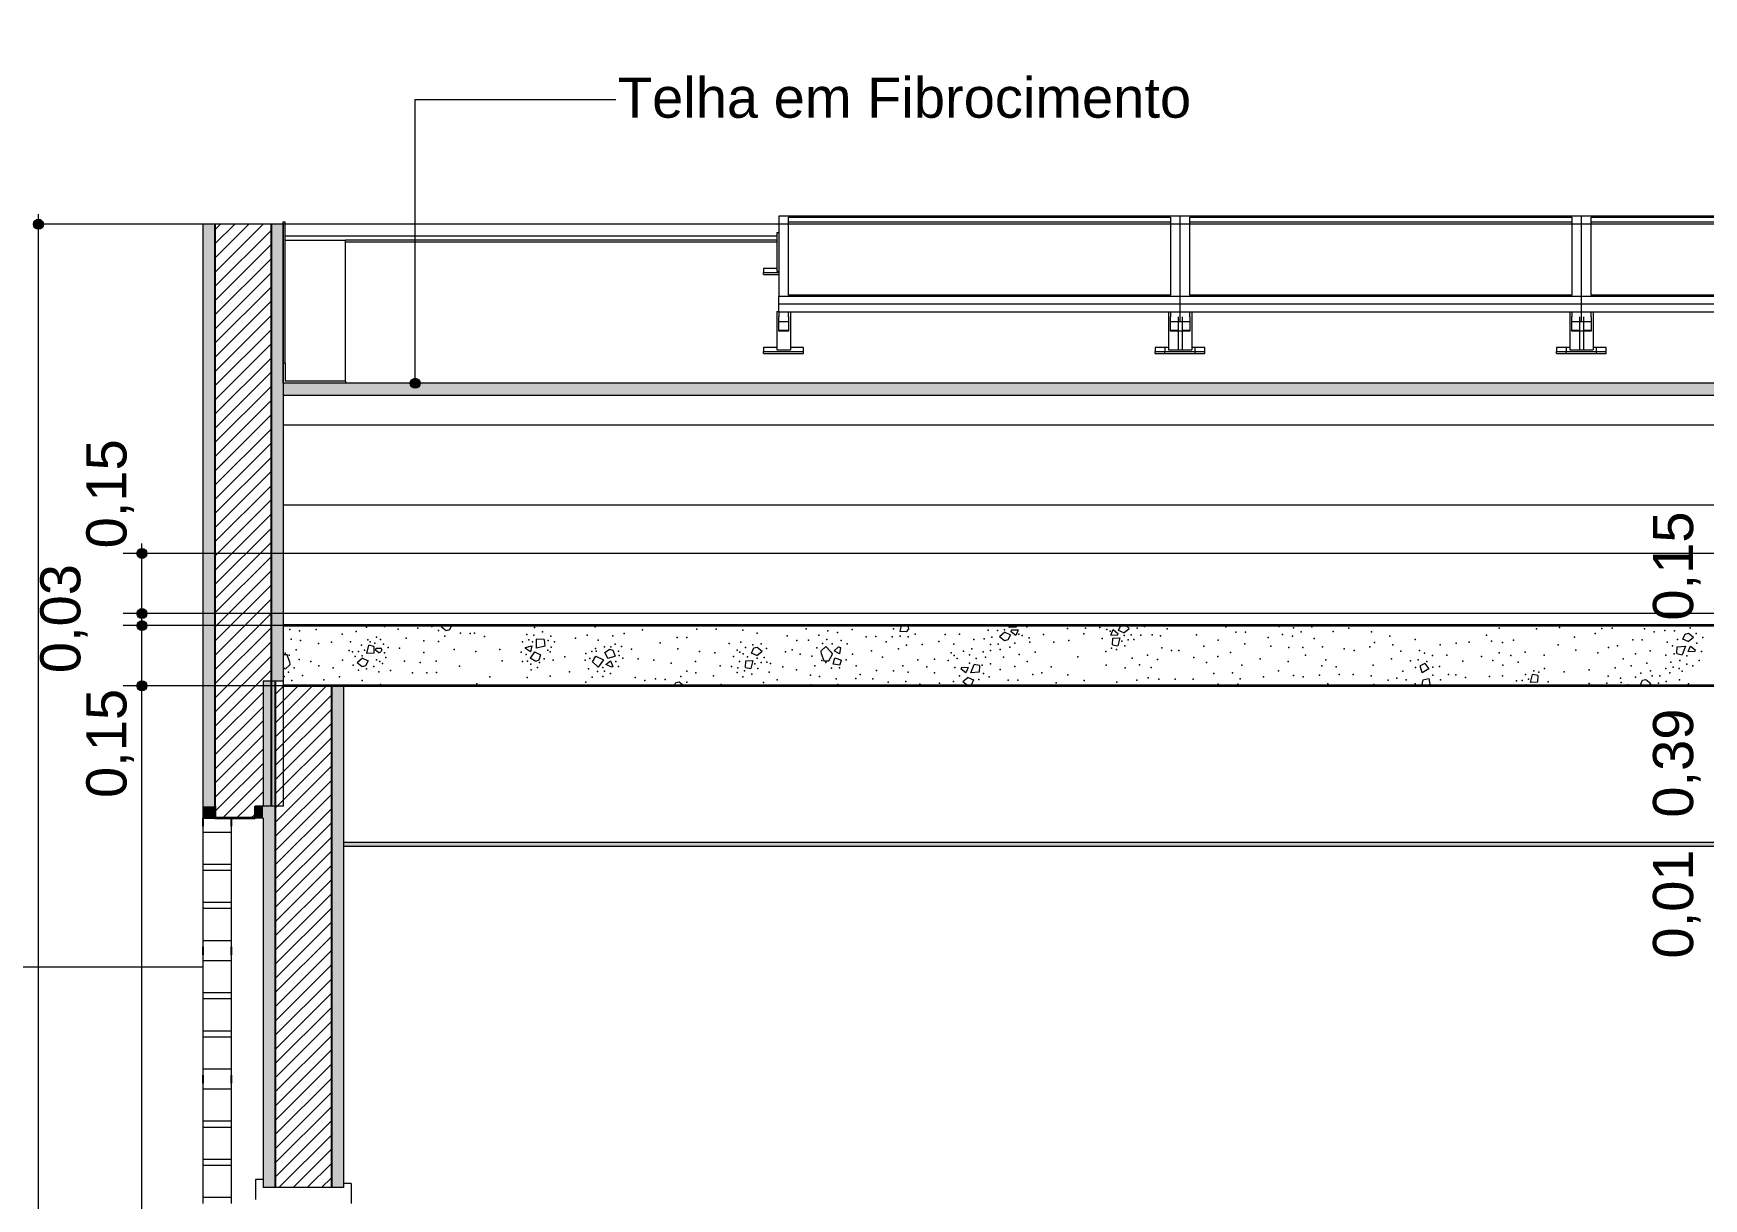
# Model space of a CAD drawing. Header units: metres. Extents: x -1783 to 21505, y -57 to 13660.
# Drawn here: x 15753.9 to 16170.1, y 7539.2 to 7829.5 of the extents above; entities that cross this region are included whole.
import ezdxf

# ---------------------------------------------------------------- set-up
doc = ezdxf.new("R2010")
doc.units = ezdxf.units.M
doc.header["$MEASUREMENT"] = 0
doc.linetypes.add('broken', pattern=[2.46944, 1.41111, -1.05833])
for name, color, linetype, lineweight, true_color in [('01_A Corte AA_1_COTAS CORTE_Caneta_No__25', 7, 'Continuous', 13, 0x982312), ('01_A Corte AA_1_ESTRUTURA-COB.EST_Caneta_No__16', 7, 'Continuous', 0, 0xc9c9c9), ('01_A Corte AA_1_ESTRUTURA-COB.EST_Caneta_No__254', 7, 'Continuous', 0, 0xd1c9ad), ('01_A Corte AA_1_ESTRUTURA-COB.EST_Caneta_No__97', 7, 'Continuous', 5, 0x6b6b6b), ('01_A Corte AA_1_PAREDE CONSTRUIR_Caneta_No__16', 7, 'Continuous', 0, 0xc9c9c9), ('01_A Corte AA_1_PAREDE CONSTRUIR_Caneta_No__9', 7, 'Continuous', 5, 0x020202), ('01_B Corte BB_2_PAREDE CONSTRUIR_Caneta_No__16', 7, 'Continuous', 0, 0xc9c9c9)]:
    doc.layers.add(name, color=color, linetype=linetype, lineweight=lineweight, true_color=true_color)
for name, color, linetype, lineweight in [('01_A Corte AA_1_ESTRUTURA-COB.EST_Caneta_No__241', 7, 'Continuous', 13), ('01_A Corte AA_1_ESTRUTURA-COB.EST_Caneta_No__98', 7, 'Continuous', 0), ('01_A Corte AA_1_FORRO.EXEC_Caneta_No__241', 7, 'Continuous', 13), ('01_A Corte AA_1_LAJES.EST_Caneta_No__1', 7, 'Continuous', 35), ('01_A Corte AA_1_LAJES.EST_Caneta_No__241', 7, 'Continuous', 13), ('01_A Corte AA_1_LAJES.EST_Caneta_No__96', 252, 'Continuous', 0), ('01_A Corte AA_1_NOTAS-LAYOUT.EXEC_Caneta_No__241', 7, 'Continuous', 13), ('01_A Corte AA_1_NOTAS-LAYOUT.EXEC_Caneta_No__5', 7, 'Continuous', 15), ('01_A Corte AA_1_PAREDE CONSTRUIR_Caneta_No__1', 7, 'Continuous', 35), ('01_A Corte AA_1_PAREDE CONSTRUIR_Caneta_No__241', 7, 'Continuous', 13), ('01_A Corte AA_1_PAREDE CONSTRUIR_Caneta_No__3', 7, 'Continuous', 25), ('01_A Corte AA_1_PAREDE CONSTRUIR_Caneta_No__43', 44, 'Continuous', 0)]:
    doc.layers.add(name, color=color, linetype=linetype, lineweight=lineweight)
for name, color, linetype in [('01_A Corte AA_1_FORRO.EXEC', 7, 'Continuous'), ('01_A Corte AA_1_NOTAS-LAYOUT.EXEC', 7, 'Continuous'), ('01_A Corte AA_1_PAREDE CONSTRUIR', 7, 'Continuous'), ('cotas', 7, 'Continuous'), ('COTAS EXECUTIVO.EXEC', 7, 'Continuous')]:
    doc.layers.add(name, color=color, linetype=linetype)
doc.styles.add('GENERATED_STYLE_1', font='arial.ttf')
pattern_1 = [(45, (22447.5286, 7311.9294), (-1.76776695, 1.76776695), [])]

# ---------------------------------------------------------------- blocks, each defined once
blk = doc.blocks.new('*X6658', base_point=(-79.8343, -33.8088))
at = {"layer": '01_A Corte AA_1_LAJES.EST_Caneta_No__241', "color": 7, "linetype": 'Continuous', "lineweight": 13, "ltscale": 1000}
for p, q in [((-65.9171, 3.7), (-65.9205, 3.6972)), ((-65.9079, 3.6872), (-65.9205, 3.6972)), ((-65.8997, 3.6893), (-65.9079, 3.6872)), ((-65.8945, 3.7), (-65.8997, 3.6893)), ((-65.6825, 3.6439), (-65.6831, 3.6667)), ((-65.6641, 3.6656), (-65.6831, 3.6667)), ((-65.6641, 3.6656), (-65.6621, 3.649)), ((-64.7741, 3.7), (-64.7776, 3.6854)), ((-64.7615, 3.685), (-64.7776, 3.6854)), ((-64.7562, 3.6916), (-64.7615, 3.685)), ((-64.7579, 3.7), (-64.7562, 3.6916)), ((-64.5155, 3.6835), (-64.5291, 3.6723)), ((-64.5164, 3.6623), (-64.5291, 3.6723)), ((-64.5083, 3.6643), (-64.5164, 3.6623)), ((-64.5155, 3.6835), (-64.5021, 3.6771)), ((-64.5021, 3.6771), (-64.5083, 3.6643)), ((-64.5054, 3.6953), (-64.5042, 3.7)), ((-64.4879, 3.6964), (-64.5054, 3.6953)), ((-64.5002, 3.6847), (-64.4989, 3.6899)), ((-64.4886, 3.6752), (-64.5002, 3.6847)), ((-64.4989, 3.6899), (-64.483, 3.6892)), ((-64.483, 3.6892), (-64.4886, 3.6752)), ((-64.4878, 3.7), (-64.4879, 3.6964)), ((-64.2519, 3.6761), (-64.2462, 3.6901)), ((-64.236, 3.6754), (-64.2519, 3.6761)), ((-64.2476, 3.6523), (-64.2469, 3.6689)), ((-64.2469, 3.6689), (-64.2295, 3.67)), ((-64.2462, 3.6901), (-64.2346, 3.6806)), ((-64.2346, 3.6806), (-64.236, 3.6754)), ((-64.2295, 3.67), (-64.2346, 3.6494)), ((-64.2328, 3.6882), (-64.2271, 3.7)), ((-64.2194, 3.6818), (-64.2328, 3.6882)), ((-64.2194, 3.6818), (-64.2058, 3.693)), ((-64.2146, 3.7), (-64.2058, 3.693)), ((-62.8266, 3.6664), (-62.8204, 3.6792)), ((-62.8132, 3.6601), (-62.8266, 3.6664)), ((-62.8204, 3.6792), (-62.8123, 3.6812)), ((-62.8132, 3.6601), (-62.7996, 3.6712)), ((-62.8123, 3.6812), (-62.7996, 3.6712)), ((-66.3045, 3.6276), (-66.314, 3.627)), ((-66.2985, 3.6108), (-66.3045, 3.6276)), ((-66.1059, 3.6306), (-66.1009, 3.6512)), ((-66.0885, 3.6317), (-66.1059, 3.6306)), ((-66.0879, 3.6484), (-66.1009, 3.6512)), ((-66.0879, 3.6484), (-66.0885, 3.6317)), ((-66.0842, 3.639), (-66.0828, 3.6443)), ((-66.076, 3.6323), (-66.0842, 3.639)), ((-66.0828, 3.6443), (-66.0702, 3.6437)), ((-66.076, 3.6323), (-66.0706, 3.6344)), ((-66.0681, 3.6406), (-66.0706, 3.6344)), ((-66.0681, 3.6406), (-66.0702, 3.6437)), ((-65.7105, 3.6427), (-65.7103, 3.6453)), ((-65.6976, 3.6351), (-65.7105, 3.6427)), ((-65.7103, 3.6453), (-65.6942, 3.6498)), ((-65.6883, 3.6346), (-65.699, 3.6188)), ((-65.6942, 3.6498), (-65.6976, 3.6351)), ((-65.6883, 3.6346), (-65.6731, 3.6277)), ((-65.6621, 3.649), (-65.6825, 3.6439)), ((-65.6731, 3.6277), (-65.6771, 3.6142)), ((-65.5436, 3.6097), (-65.5347, 3.6238)), ((-65.5347, 3.6238), (-65.5156, 3.615)), ((-65.5128, 3.6335), (-65.5011, 3.6414)), ((-65.5052, 3.6186), (-65.5128, 3.6335)), ((-65.5052, 3.6186), (-65.487, 3.6241)), ((-65.5011, 3.6414), (-65.493, 3.6391)), ((-65.493, 3.6391), (-65.487, 3.6241)), ((-65.1473, 3.6317), (-65.1412, 3.6444)), ((-65.134, 3.6253), (-65.1473, 3.6317)), ((-65.1412, 3.6444), (-65.133, 3.6465)), ((-65.134, 3.6253), (-65.1204, 3.6365)), ((-65.133, 3.6465), (-65.1204, 3.6365)), ((-64.9737, 3.6371), (-64.962, 3.6483)), ((-64.9727, 3.6288), (-64.9737, 3.6371)), ((-64.9727, 3.6288), (-64.9668, 3.612)), ((-64.962, 3.6483), (-64.9499, 3.6357)), ((-64.9548, 3.6127), (-64.9456, 3.6287)), ((-64.9499, 3.6357), (-64.9456, 3.6287)), ((-64.9413, 3.6374), (-64.9303, 3.6476)), ((-64.9282, 3.6299), (-64.9413, 3.6374)), ((-64.9303, 3.6476), (-64.9253, 3.6456)), ((-64.9253, 3.6456), (-64.9282, 3.6299)), ((-64.2476, 3.6523), (-64.2346, 3.6494)), ((-62.8414, 3.6305), (-62.8407, 3.6471)), ((-62.8414, 3.6305), (-62.8284, 3.6277)), ((-62.8407, 3.6471), (-62.8198, 3.649)), ((-62.8198, 3.649), (-62.8284, 3.6277)), ((-62.8133, 3.6352), (-62.8077, 3.6492)), ((-62.7974, 3.6344), (-62.8133, 3.6352)), ((-62.8077, 3.6492), (-62.7961, 3.6397)), ((-62.7961, 3.6397), (-62.7974, 3.6344)), ((-66.3092, 3.5913), (-66.314, 3.5962)), ((-66.2976, 3.6025), (-66.3092, 3.5913)), ((-66.2985, 3.6108), (-66.2976, 3.6025)), ((-66.1161, 3.6188), (-66.1297, 3.6077)), ((-66.117, 3.5976), (-66.1297, 3.6077)), ((-66.1088, 3.5997), (-66.117, 3.5976)), ((-66.1161, 3.6188), (-66.1027, 3.6124)), ((-66.1027, 3.6124), (-66.1088, 3.5997)), ((-65.6849, 3.6109), (-65.699, 3.6188)), ((-65.6771, 3.6142), (-65.6849, 3.6109)), ((-65.5436, 3.6097), (-65.5295, 3.5969)), ((-65.5156, 3.615), (-65.5295, 3.5969)), ((-65.5103, 3.603), (-65.4984, 3.6123)), ((-65.4949, 3.5964), (-65.5103, 3.603)), ((-65.4984, 3.6123), (-65.4931, 3.5983)), ((-65.4931, 3.5983), (-65.4949, 3.5964)), ((-65.1622, 3.5958), (-65.1615, 3.6124)), ((-65.1622, 3.5958), (-65.1492, 3.5929)), ((-65.1615, 3.6124), (-65.1441, 3.6135)), ((-65.1441, 3.6135), (-65.1492, 3.5929)), ((-64.9668, 3.612), (-64.9548, 3.6127)), ((-64.9437, 3.6043), (-64.9396, 3.6197)), ((-64.9273, 3.6014), (-64.9437, 3.6043)), ((-64.9396, 3.6197), (-64.9228, 3.6139)), ((-64.9273, 3.6014), (-64.9228, 3.6139)), ((-64.6244, 3.5916), (-64.6231, 3.5968)), ((-64.6129, 3.5821), (-64.6244, 3.5916)), ((-64.6231, 3.5968), (-64.6072, 3.5961)), ((-64.6072, 3.5961), (-64.6129, 3.5821)), ((-64.6007, 3.5822), (-64.5921, 3.6036)), ((-64.5798, 3.5841), (-64.6007, 3.5822)), ((-64.5791, 3.6008), (-64.5921, 3.6036)), ((-64.5791, 3.6008), (-64.5798, 3.5841)), ((-63.4693, 3.6059), (-63.4813, 3.6003)), ((-63.4759, 3.5825), (-63.4813, 3.6003)), ((-63.4597, 3.5922), (-63.4759, 3.5825)), ((-63.4693, 3.6059), (-63.4597, 3.5922)), ((-65.3395, 3.55), (-65.3356, 3.558)), ((-65.3356, 3.558), (-65.3274, 3.56)), ((-65.3274, 3.56), (-65.3148, 3.55)), ((-64.6073, 3.5712), (-64.6209, 3.56)), ((-64.6082, 3.55), (-64.6209, 3.56)), ((-64.6001, 3.5521), (-64.6082, 3.55)), ((-64.6073, 3.5712), (-64.5939, 3.5648)), ((-64.5939, 3.5648), (-64.6001, 3.5521)), ((-63.4739, 3.5653), (-63.4776, 3.55)), ((-63.4739, 3.5653), (-63.4594, 3.5683)), ((-63.4566, 3.5544), (-63.4602, 3.55)), ((-63.4594, 3.5683), (-63.4566, 3.5544)), ((-63.2057, 3.5581), (-63.2007, 3.5787)), ((-63.1883, 3.5592), (-63.2057, 3.5581)), ((-63.1877, 3.5758), (-63.2007, 3.5787)), ((-63.2, 3.55), (-63.1992, 3.5528)), ((-63.1992, 3.5528), (-63.1833, 3.552)), ((-63.1877, 3.5758), (-63.1883, 3.5592)), ((-63.1833, 3.552), (-63.1842, 3.55)), ((-62.9478, 3.55), (-62.9466, 3.5529)), ((-62.9466, 3.5529), (-62.943, 3.55)), ((-62.9331, 3.551), (-62.927, 3.5638)), ((-62.931, 3.55), (-62.9331, 3.551)), ((-62.927, 3.5638), (-62.9188, 3.5658)), ((-62.9188, 3.5658), (-62.9062, 3.5558)), ((-62.9132, 3.55), (-62.9062, 3.5558))]:
    blk.add_line(p, q, dxfattribs=at)
for p in [(-66.2978, 3.6901), (-66.2939, 3.666), (-66.2731, 3.6867), (-66.2712, 3.6627), (-66.2318, 3.6902), (-66.1669, 3.6792), (-66.1326, 3.6857), (-66.1064, 3.6961), (-66.1033, 3.6648), (-66.0816, 3.6713), (-66.0714, 3.6654), (-66.0619, 3.6978), (-66.0274, 3.6912), (-66.008, 3.6691), (-65.9783, 3.694), (-65.9436, 3.6982), (-65.9268, 3.688), (-65.9117, 3.6742), (-65.8727, 3.6816), (-65.8485, 3.6801), (-65.837, 3.6811), (-65.8126, 3.673), (-65.7072, 3.678), (-65.7022, 3.665), (-65.6892, 3.676), (-65.6877, 3.6951), (-65.6676, 3.685), (-65.6539, 3.6627), (-65.6472, 3.6736), (-65.5854, 3.6685), (-65.5563, 3.6761), (-65.5368, 3.6967), (-65.5289, 3.6641), (-65.493, 3.6746), (-65.4647, 3.6806), (-65.4188, 3.6892), (-65.332, 3.6703), (-65.3081, 3.6704), (-65.2836, 3.6911), (-65.2348, 3.6911), (-65.1687, 3.6888), (-65.133, 3.681), (-65.0582, 3.675), (-65.0346, 3.6629), (-65.0108, 3.6924), (-65.0055, 3.6635), (-64.979, 3.6764), (-64.9597, 3.6659), (-64.9568, 3.6868), (-64.9325, 3.683), (-64.9239, 3.6633), (-64.8963, 3.6906), (-64.8614, 3.6725), (-64.8372, 3.6727), (-64.7967, 3.6722), (-64.793, 3.6922), (-64.7771, 3.6742), (-64.7567, 3.6723), (-64.7392, 3.6792), (-64.6646, 3.6782), (-64.6286, 3.6791), (-64.5931, 3.6654), (-64.567, 3.6674), (-64.5574, 3.6888), (-64.5484, 3.6713), (-64.5407, 3.6998), (-64.5342, 3.6882), (-64.5166, 3.6895), (-64.4811, 3.6791), (-64.473, 3.6752), (-64.4614, 3.6971), (-64.4554, 3.6698), (-64.4196, 3.6783), (-64.3594, 3.6928), (-64.3566, 3.6634), (-64.3191, 3.6799), (-64.3151, 3.6937), (-64.2794, 3.6955), (-64.2735, 3.6682), (-64.2619, 3.6901), (-64.2538, 3.6862), (-64.2183, 3.6758), (-64.2086, 3.6649), (-64.2007, 3.6771), (-64.1942, 3.6655), (-64.1865, 3.694), (-64.1774, 3.6765), (-64.1678, 3.698), (-64.1489, 3.6771), (-64.1276, 3.6749), (-64.1118, 3.6924), (-64.0383, 3.6771), (-63.9844, 3.664), (-63.9656, 3.697), (-63.9402, 3.6836), (-63.916, 3.6837), (-63.8598, 3.6702), (-63.8322, 3.6975), (-63.8236, 3.6778), (-63.7993, 3.674), (-63.7964, 3.6949), (-63.7771, 3.6844), (-63.7507, 3.6973), (-63.7453, 3.6684), (-63.6979, 3.6858), (-63.659, 3.6936), (-63.6019, 3.6843), (-63.5567, 3.6742), (-63.4938, 3.6651), (-63.316, 3.6761), (-63.2842, 3.6938), (-63.2485, 3.6636), (-63.1911, 3.6917), (-63.1334, 3.6954), (-63.0963, 3.6711), (-63.0452, 3.6802), (-63.0286, 3.6931), (-63.0027, 3.6941), (-62.9514, 3.6643), (-62.9278, 3.6643), (-62.9223, 3.6923), (-62.8978, 3.6842), (-62.8716, 3.6883), (-62.8474, 3.6868), (-62.8397, 3.6657), (-62.8084, 3.6943), (-62.7933, 3.6804), (-62.7765, 3.6702), (-66.3093, 3.6317), (-66.2993, 3.6267), (-66.2819, 3.6401), (-66.2261, 3.6555), (-66.1935, 3.6589), (-66.1501, 3.6381), (-66.1466, 3.66), (-66.1413, 3.6351), (-66.1348, 3.6235), (-66.1268, 3.6357), (-66.1187, 3.6513), (-66.1172, 3.6248), (-66.1113, 3.639), (-66.0978, 3.6598), (-66.0858, 3.6566), (-66.0641, 3.6539), (-66.062, 3.6325), (-66.0583, 3.6209), (-66.0526, 3.6458), (-66.0244, 3.644), (-65.9639, 3.662), (-65.9635, 3.6334), (-65.9274, 3.6603), (-65.8879, 3.6406), (-65.8342, 3.6357), (-65.7745, 3.6402), (-65.7215, 3.6336), (-65.7175, 3.66), (-65.7085, 3.6282), (-65.6932, 3.6597), (-65.6548, 3.6389), (-65.6488, 3.6351), (-65.6466, 3.6466), (-65.6383, 3.6593), (-65.6124, 3.622), (-65.5596, 3.6308), (-65.5452, 3.6355), (-65.5363, 3.6431), (-65.534, 3.6363), (-65.5136, 3.6471), (-65.4981, 3.6471), (-65.4873, 3.6535), (-65.4789, 3.6366), (-65.4773, 3.6256), (-65.4707, 3.6481), (-65.4458, 3.6412), (-65.3746, 3.6572), (-65.3307, 3.6421), (-65.2768, 3.6358), (-65.2383, 3.6324), (-65.2031, 3.6556), (-65.1917, 3.6232), (-65.1832, 3.6387), (-65.1765, 3.6336), (-65.1738, 3.6589), (-65.1683, 3.6296), (-65.162, 3.6456), (-65.1573, 3.6219), (-65.1438, 3.6519), (-65.1233, 3.6546), (-65.1102, 3.6428), (-65.0627, 3.635), (-65.0458, 3.6394), (-65.0258, 3.6291), (-64.997, 3.6238), (-64.9843, 3.6444), (-64.9703, 3.6558), (-64.9463, 3.6544), (-64.9086, 3.6548), (-64.8951, 3.6293), (-64.8478, 3.6374), (-64.8206, 3.6215), (-64.8119, 3.6593), (-64.7811, 3.6425), (-64.7608, 3.6517), (-64.7221, 3.6532), (-64.6804, 3.6608), (-64.6498, 3.6324), (-64.6434, 3.654), (-64.6422, 3.6255), (-64.6192, 3.6368), (-64.6037, 3.6273), (-64.5984, 3.642), (-64.5703, 3.6344), (-64.5644, 3.6218), (-64.5519, 3.6379), (-64.5516, 3.6529), (-64.5322, 3.6535), (-64.5278, 3.6409), (-64.519, 3.6213), (-64.5037, 3.6461), (-64.4908, 3.6565), (-64.4798, 3.6284), (-64.4536, 3.6588), (-64.4405, 3.6336), (-64.3934, 3.659), (-64.3341, 3.622), (-64.264, 3.6353), (-64.2497, 3.644), (-64.2376, 3.6409), (-64.2242, 3.6616), (-64.2167, 3.6494), (-64.1601, 3.6264), (-64.1243, 3.6451), (-64.1003, 3.6385), (-64.0823, 3.6379), (-64.0449, 3.6208), (-64.0197, 3.649), (-63.9849, 3.6235), (-63.9534, 3.6329), (-63.9175, 3.6546), (-63.8534, 3.6487), (-63.8086, 3.6452), (-63.7737, 3.6453), (-63.7665, 3.6266), (-63.7245, 3.6469), (-63.67, 3.6423), (-63.6457, 3.6385), (-63.6061, 3.647), (-63.5947, 3.6583), (-63.5487, 3.6519), (-63.5289, 3.6365), (-63.4825, 3.638), (-63.4702, 3.6316), (-63.4499, 3.6255), (-63.4312, 3.6526), (-63.4145, 3.6261), (-63.3909, 3.6564), (-63.3589, 3.6585), (-63.3279, 3.6228), (-63.3031, 3.6612), (-63.2841, 3.6322), (-63.2762, 3.6583), (-63.2548, 3.626), (-63.2193, 3.6336), (-63.172, 3.6264), (-63.1368, 3.6522), (-63.0929, 3.6393), (-63.0383, 3.632), (-63.0118, 3.6453), (-62.9895, 3.65), (-62.9441, 3.6302), (-62.908, 3.6372), (-62.8687, 3.6265), (-62.8658, 3.6585), (-62.8518, 3.6501), (-62.8483, 3.6298), (-62.8163, 3.6244), (-62.7914, 3.6565), (-62.7797, 3.6354), (-66.3009, 3.5838), (-66.2869, 3.5952), (-66.2742, 3.6158), (-66.2455, 3.6105), (-66.2255, 3.6002), (-66.1893, 3.5949), (-66.166, 3.6136), (-66.1398, 3.6013), (-66.1267, 3.5895), (-66.1062, 3.5922), (-66.088, 3.5985), (-66.0817, 3.6145), (-66.0762, 3.5852), (-66.0735, 3.6105), (-66.0668, 3.6055), (-66.047, 3.5886), (-66.0118, 3.6117), (-65.9915, 3.5822), (-65.9732, 3.6083), (-65.9559, 3.5828), (-65.9333, 3.6112), (-65.9321, 3.5829), (-65.8747, 3.5991), (-65.7686, 3.6124), (-65.7174, 3.6109), (-65.7056, 3.6115), (-65.6974, 3.6039), (-65.6965, 3.5899), (-65.6802, 3.5961), (-65.6758, 3.6079), (-65.6639, 3.6176), (-65.6413, 3.6141), (-65.6006, 3.5846), (-65.5618, 3.6141), (-65.5531, 3.5924), (-65.5497, 3.6183), (-65.5306, 3.5858), (-65.5173, 3.596), (-65.5136, 3.5862), (-65.4986, 3.5805), (-65.4856, 3.6108), (-65.4789, 3.5984), (-65.4677, 3.6187), (-65.4298, 3.6175), (-65.3908, 3.6142), (-65.3474, 3.6067), (-65.3079, 3.587), (-65.2865, 3.6107), (-65.2862, 3.5821), (-65.2256, 3.6001), (-65.1974, 3.5983), (-65.1828, 3.5835), (-65.1815, 3.5949), (-65.1769, 3.6105), (-65.1642, 3.5875), (-65.1467, 3.5793), (-65.1388, 3.6051), (-65.1328, 3.6193), (-65.1313, 3.5929), (-65.1232, 3.6084), (-65.1153, 3.6206), (-65.1087, 3.609), (-65.1035, 3.5842), (-65.1, 3.606), (-65.0695, 3.5971), (-65.0353, 3.5897), (-64.9894, 3.5995), (-64.972, 3.6129), (-64.962, 3.6079), (-64.9482, 3.5938), (-64.9275, 3.5945), (-64.9116, 3.6152), (-64.8864, 3.5996), (-64.8358, 3.5886), (-64.7934, 3.5872), (-64.7698, 3.5995), (-64.7569, 3.5841), (-64.733, 3.6151), (-64.7102, 3.5972), (-64.6909, 3.6163), (-64.6908, 3.5828), (-64.6568, 3.6135), (-64.6408, 3.5958), (-64.635, 3.6183), (-64.6042, 3.6068), (-64.587, 3.6178), (-64.5722, 3.6015), (-64.5687, 3.5811), (-64.5518, 3.6047), (-64.5272, 3.5909), (-64.4911, 3.5979), (-64.4605, 3.6107), (-64.4234, 3.5828), (-64.4008, 3.5975), (-64.2633, 3.6017), (-64.216, 3.5946), (-64.1984, 3.6193), (-64.1804, 3.6021), (-64.1512, 3.5959), (-64.1351, 3.6153), (-64.0136, 3.6084), (-63.9953, 3.581), (-63.9489, 3.5826), (-63.925, 3.6017), (-63.8795, 3.6174), (-63.8342, 3.5874), (-63.8102, 3.6108), (-63.7263, 3.5999), (-63.7161, 3.6146), (-63.69, 3.597), (-63.5983, 3.6017), (-63.5528, 3.6174), (-63.5244, 3.5862), (-63.5048, 3.6122), (-63.493, 3.5956), (-63.4859, 3.6147), (-63.4642, 3.6106), (-63.4491, 3.5965), (-63.4329, 3.5982), (-63.3746, 3.6119), (-63.3001, 3.6129), (-63.2751, 3.6017), (-63.2369, 3.6088), (-63.1976, 3.5872), (-63.1856, 3.5841), (-63.1712, 3.5929), (-63.1225, 3.5851), (-63.0602, 3.5898), (-62.9948, 3.5945), (-62.9748, 3.6174), (-62.9555, 3.5997), (-62.9315, 3.582), (-62.9162, 3.6068), (-62.9074, 3.5872), (-62.8686, 3.5934), (-62.8586, 3.5823), (-62.8561, 3.6094), (-62.8502, 3.5969), (-62.8356, 3.5936), (-62.8335, 3.6134), (-62.828, 3.5866), (-62.8168, 3.604), (-62.8016, 3.5996), (-62.7855, 3.613), (-66.3116, 3.5737), (-66.2923, 3.5632), (-66.2658, 3.5762), (-66.213, 3.5646), (-66.1742, 3.5724), (-66.1171, 3.5631), (-66.0718, 3.5531), (-65.8312, 3.5549), (-65.7994, 3.5726), (-65.7062, 3.5705), (-65.6486, 3.5742), (-65.5603, 3.559), (-65.5438, 3.5719), (-65.5179, 3.573), (-65.4374, 3.5711), (-65.413, 3.563), (-65.3868, 3.5671), (-65.3626, 3.5656), (-65.3236, 3.5731), (-65.3085, 3.5593), (-65.2717, 3.5502), (-65.242, 3.575), (-65.2226, 3.553), (-65.1684, 3.5728), (-65.1175, 3.5584), (-65.0831, 3.5649), (-65, 3.5769), (-64.9982, 3.5529), (-64.9774, 3.5736), (-64.9364, 3.5677), (-64.9321, 3.553), (-64.8875, 3.5685), (-64.8761, 3.5781), (-64.8452, 3.5678), (-64.8067, 3.5589), (-64.7623, 3.5606), (-64.7278, 3.554), (-64.6787, 3.5568), (-64.644, 3.561), (-64.6291, 3.5748), (-64.6272, 3.5508), (-64.5808, 3.5655), (-64.5547, 3.5727), (-64.5075, 3.5639), (-64.4839, 3.5638), (-64.4458, 3.5781), (-64.3881, 3.5579), (-64.3589, 3.5773), (-64.3183, 3.5637), (-64.2372, 3.5595), (-64.1867, 3.5645), (-64.1591, 3.5698), (-64.1322, 3.567), (-64.1192, 3.552), (-64.0911, 3.5665), (-64.0466, 3.5665), (-63.984, 3.5539), (-63.9352, 3.5539), (-63.9291, 3.5672), (-63.8717, 3.5721), (-63.8691, 3.5516), (-63.7968, 3.576), (-63.7724, 3.5722), (-63.732, 3.5767), (-63.7112, 3.5552), (-63.6828, 3.5783), (-63.6479, 3.5784), (-63.6031, 3.5749), (-63.5967, 3.5534), (-63.5603, 3.5645), (-63.5389, 3.5692), (-63.5155, 3.5647), (-63.4934, 3.555), (-63.4494, 3.5768), (-63.4305, 3.5646), (-63.4103, 3.578), (-63.3922, 3.5774), (-63.3682, 3.5709), (-63.3082, 3.573), (-63.276, 3.5747), (-63.2578, 3.5517), (-63.2411, 3.5626), (-63.2346, 3.551), (-63.2266, 3.5632), (-63.2185, 3.5787), (-63.217, 3.5523), (-63.2111, 3.5665), (-63.1618, 3.5599), (-63.0598, 3.5556), (-63.0154, 3.5565), (-63.0124, 3.5742), (-62.9816, 3.5693), (-62.9798, 3.5583), (-62.9623, 3.5529), (-62.9445, 3.5716), (-62.903, 3.5746), (-62.8868, 3.5568), (-62.8837, 3.5752), (-62.8682, 3.5608), (-62.8344, 3.5651), (-62.8121, 3.5552)]:
    blk.add_point(p, dxfattribs=at)

msp = doc.modelspace()

# ---------------------------------------------------------------- hatches: boundary and pattern name
at = {"layer": '01_A Corte AA_1_ESTRUTURA-COB.EST_Caneta_No__254', "linetype": 'Continuous', "lineweight": 0, "true_color": 0xd1c9ad}
h = msp.add_hatch(dxfattribs=at)
h.set_pattern_fill('HAIE_OD_0001', color=9, scale=100, style=0, pattern_type=2)
h.set_pattern_definition([(45, (22447.529, 7361.93), (-15.9099, 15.9099), [0, -15, 0, -22.5]), (110, (22497.529, 7361.93), (21.143084, 7.69545), [0, -11, 0, -19])])
h.paths.add_polyline_path([(15831.625, 7742.837), (15816.625, 7742.837), (15816.625, 7747.36), (15816.125, 7747.36), (15816.125, 7742.335), (15831.625, 7742.335)])
at = {"layer": '01_A Corte AA_1_ESTRUTURA-COB.EST_Caneta_No__97', "linetype": 'Continuous', "lineweight": 5, "true_color": 0x6b6b6b}
h = msp.add_hatch(dxfattribs=at)
h.set_pattern_fill('AR_CONC_0001', color=251, scale=100, style=0, pattern_type=2)
h.set_pattern_definition([(50, (22447.53, 7311.93), (-54.6554, 4.78173), [5.715, -62.865]), (355, (22447.53, 7311.93), (-10.57303, 57.31705), [4.572, -50.29218]), (100.4514, (22452.083, 7311.53), (44.08237, 52.53533), [4.857, -53.42707]), (46.1842, (22447.53, 7327.17), (-81.3237, 12.6127), [8.5725, -94.2975]), (96.6356, (22454.306, 7326.12), (71.2212, 74.2278), [7.2855, -80.1407]), (351.1842, (22447.53, 7327.17), (71.2212, 74.2278), [6.858, -75.4379]), (21, (22455.15, 7323.36), (-45.48432, 30.67956), [5.715, -62.865]), (326, (22455.15, 7323.36), (18.5406, 55.2564), [4.572, -50.292]), (71.4514, (22458.94, 7320.803), (64.02493, 24.57683), [4.857, -53.427]), (37.5, (22447.529, 7311.93), (0.92658, 25.36651), [0, -49.6824, 0, -51.054, 0, -50.4825]), (7.5, (22447.53, 7311.93), (20.0459, 30.05417), [0, -29.1084, 0, -48.5394, 0, -19.2405]), (327.5, (22430.536, 7311.93), (-40.67718, 1.718623), [0, -19.05, 0, -59.436, 0, -78.867]), (317.5, (22422.916, 7311.93), (44.43875, 7.62795), [0, -24.765, 0, -39.4716, 0, -56.007])])
h.paths.add_polyline_path([(15816.125, 7742.312), (15816.125, 7739.297), (18026.125, 7739.297), (18026.125, 7742.312)])
at = {"layer": '01_A Corte AA_1_FORRO.EXEC', "linetype": 'Continuous', "lineweight": 0, "true_color": 0xffffff}
msp.add_hatch(color=7, dxfattribs=at).paths.add_polyline_path([(15831.125, 7626.929), (16296.625, 7626.929), (16296.625, 7627.929), (15831.125, 7627.929)])
at = {"layer": '01_A Corte AA_1_NOTAS-LAYOUT.EXEC', "linetype": 'Continuous', "lineweight": 0, "true_color": 0x000000}
msp.add_hatch(color=18, dxfattribs=at).paths.add_polyline_path([(15847.774, 7742.312), (15847.869, 7741.833), (15848.14, 7741.428), (15848.546, 7741.157), (15849.024, 7741.062), (15849.502, 7741.157), (15849.908, 7741.428), (15850.179, 7741.833), (15850.274, 7742.312), (15850.179, 7742.79), (15849.908, 7743.196), (15849.502, 7743.467), (15849.024, 7743.562), (15848.546, 7743.467), (15848.14, 7743.196), (15847.869, 7742.79)])
at = {"layer": '01_A Corte AA_1_PAREDE CONSTRUIR', "linetype": 'Continuous', "lineweight": 0, "true_color": 0xffffff}
for points in [[(15796.125, 7781.929), (15796.125, 7636.929), (15799.125, 7636.929), (15799.125, 7781.929)], [(15813.125, 7781.929), (15813.125, 7668.109), (15816.125, 7668.109), (15816.125, 7781.929)], [(15811.125, 7668.109), (15811.125, 7541.929), (15814.125, 7541.929), (15814.125, 7668.109)], [(15831.125, 7666.929), (15828.125, 7666.929), (15828.125, 7541.929), (15831.125, 7541.929)], [(15796.125, 7636.929), (15796.125, 7633.929), (15799.125, 7633.929), (15799.125, 7636.929)], [(15809.125, 7633.929), (15811.125, 7633.929), (15811.125, 7636.929), (15809.125, 7636.929)]]:
    msp.add_hatch(color=7, dxfattribs=at).paths.add_polyline_path(points)
at = {"layer": '01_A Corte AA_1_PAREDE CONSTRUIR', "linetype": 'Continuous', "lineweight": 0, "true_color": 0x000000}
h = msp.add_hatch(dxfattribs=at)
h.set_pattern_fill('COMMON_BRICK_0001', color=18, scale=100, style=0, pattern_type=2)
h.set_pattern_definition(pattern_1)
h.paths.add_polyline_path([(15813.125, 7781.929), (15799.125, 7781.929), (15799.125, 7636.929), (15811.125, 7636.929), (15811.125, 7668.109), (15813.125, 7668.109)])
h = msp.add_hatch(dxfattribs=at)
h.set_pattern_fill('COMMON_BRICK_0001', color=18, scale=100, style=0, pattern_type=2)
h.set_pattern_definition(pattern_1)
h.paths.add_polyline_path([(15814.125, 7668.109), (15814.125, 7541.929), (15828.125, 7541.929), (15828.125, 7666.929), (15816.125, 7666.929), (15816.125, 7668.109)])
h = msp.add_hatch(dxfattribs=at)
h.set_pattern_fill('COMMON_BRICK_0001', color=18, scale=100, style=0, pattern_type=2)
h.set_pattern_definition(pattern_1)
h.paths.add_polyline_path([(15799.125, 7636.929), (15799.125, 7633.929), (15809.125, 7633.929), (15809.125, 7636.929)])
at = {"layer": 'cotas'}
h = msp.add_hatch(color=7, dxfattribs=at)
h.dxf.hatch_style = 1
h.paths.add_polyline_path([(21504.961, 13659.963), (10304.961, 13659.963), (10304.961, 5739.963), (21504.961, 5739.963)])
h.paths.add_polyline_path([(10571.627, 13593.296), (21371.627, 13593.296), (21371.627, 5806.63), (10571.627, 5806.63)], flags=16)
at = {"layer": 'COTAS EXECUTIVO.EXEC', "linetype": 'Continuous', "lineweight": 13}
msp.add_hatch(color=256, dxfattribs=at).paths.add_polyline_path([(15753.877, 7781.929), (15753.972, 7781.451), (15754.243, 7781.046), (15754.649, 7780.775), (15755.127, 7780.679), (15755.605, 7780.775), (15756.011, 7781.046), (15756.282, 7781.451), (15756.377, 7781.929), (15756.282, 7782.408), (15756.011, 7782.813), (15755.605, 7783.084), (15755.127, 7783.179), (15754.649, 7783.084), (15754.243, 7782.813), (15753.972, 7782.408)])
at = {"layer": 'COTAS EXECUTIVO.EXEC', "linetype": 'Continuous', "lineweight": 13, "ltscale": 1000}
for points in [[(15779.68, 7699.929), (15779.775, 7699.451), (15780.046, 7699.046), (15780.451, 7698.775), (15780.93, 7698.679), (15781.408, 7698.775), (15781.813, 7699.046), (15782.084, 7699.451), (15782.18, 7699.929), (15782.084, 7700.408), (15781.813, 7700.813), (15781.408, 7701.084), (15780.93, 7701.179), (15780.451, 7701.084), (15780.046, 7700.813), (15779.775, 7700.408)], [(15779.68, 7684.929), (15779.775, 7684.451), (15780.046, 7684.046), (15780.451, 7683.775), (15780.93, 7683.679), (15781.408, 7683.775), (15781.813, 7684.046), (15782.084, 7684.451), (15782.18, 7684.929), (15782.084, 7685.408), (15781.813, 7685.813), (15781.408, 7686.084), (15780.93, 7686.179), (15780.451, 7686.084), (15780.046, 7685.813), (15779.775, 7685.408)], [(15779.68, 7681.929), (15779.775, 7681.451), (15780.046, 7681.046), (15780.451, 7680.775), (15780.93, 7680.679), (15781.408, 7680.775), (15781.813, 7681.046), (15782.084, 7681.451), (15782.18, 7681.929), (15782.084, 7682.408), (15781.813, 7682.813), (15781.408, 7683.084), (15780.93, 7683.179), (15780.451, 7683.084), (15780.046, 7682.813), (15779.775, 7682.408)], [(15779.68, 7666.929), (15779.775, 7666.451), (15780.046, 7666.046), (15780.451, 7665.775), (15780.93, 7665.679), (15781.408, 7665.775), (15781.813, 7666.046), (15782.084, 7666.451), (15782.18, 7666.929), (15782.084, 7667.408), (15781.813, 7667.813), (15781.408, 7668.084), (15780.93, 7668.179), (15780.451, 7668.084), (15780.046, 7667.813), (15779.775, 7667.408)]]:
    msp.add_hatch(color=256, dxfattribs=at).paths.add_polyline_path(points)

# ---------------------------------------------------------------- linework, layer by layer
at = {"layer": '01_A Corte AA_1_COTAS CORTE_Caneta_No__25', "color": 24, "linetype": 'Continuous', "lineweight": 13, "ltscale": 1000, "true_color": 0x982312}
for p, q in [((16170.062, 7681.929), (16166.625, 7681.929)), ((16170.062, 7666.929), (16166.625, 7666.929))]:
    msp.add_line(p, q, dxfattribs=at)
at = {"layer": '01_A Corte AA_1_ESTRUTURA-COB.EST_Caneta_No__16', "color": 9, "linetype": 'Continuous', "lineweight": 0, "ltscale": 1000, "true_color": 0xc9c9c9}
for p, q in [((15816.125, 7731.934), (17866.169, 7731.934)), ((17866.169, 7711.934), (15816.125, 7711.934))]:
    msp.add_line(p, q, dxfattribs=at)
at = {"layer": '01_A Corte AA_1_ESTRUTURA-COB.EST_Caneta_No__241', "color": 7, "linetype": 'Continuous', "lineweight": 13, "ltscale": 1000}
for p, q in [((15816.125, 7782.499), (15816.625, 7782.499)), ((15816.125, 7747.36), (15816.125, 7782.499)), ((15816.125, 7781.929), (15816.125, 7782.499)), ((15816.625, 7747.36), (15816.625, 7782.499)), ((15939.108, 7778.953), (15816.625, 7778.953)), ((15816.125, 7742.335), (15816.125, 7777.474)), ((15816.625, 7777.976), (15831.625, 7777.976)), ((15831.625, 7742.837), (15831.625, 7777.976)), ((15939.108, 7777.953), (15831.625, 7777.953)), ((15939.108, 7777.451), (15831.625, 7777.451)), ((18010.625, 7742.312), (15816.125, 7742.312)), ((18026.125, 7739.297), (15816.125, 7739.297))]:
    msp.add_line(p, q, dxfattribs=at)
at = {"layer": '01_A Corte AA_1_ESTRUTURA-COB.EST_Caneta_No__98', "color": 7, "linetype": 'Continuous', "lineweight": 0, "ltscale": 1000}
for p, q in [((15816.625, 7747.36), (15816.125, 7747.36)), ((15816.625, 7747.36), (15816.625, 7742.837)), ((15831.625, 7742.335), (15816.125, 7742.335)), ((15831.625, 7742.837), (15816.625, 7742.837)), ((15831.625, 7742.837), (15831.625, 7742.335))]:
    msp.add_line(p, q, dxfattribs=at)
at = {"layer": '01_A Corte AA_1_FORRO.EXEC_Caneta_No__241', "color": 7, "linetype": 'Continuous', "lineweight": 13, "ltscale": 1000}
for p, q in [((16296.625, 7627.929), (15831.125, 7627.929)), ((16296.625, 7626.929), (15831.125, 7626.929))]:
    msp.add_line(p, q, dxfattribs=at)
at = {"layer": '01_A Corte AA_1_LAJES.EST_Caneta_No__1', "color": 7, "linetype": 'Continuous', "lineweight": 35, "ltscale": 1000}
for p, q in [((18026.125, 7681.929), (15816.125, 7681.929)), ((16776.125, 7666.929), (15831.125, 7666.929))]:
    msp.add_line(p, q, dxfattribs=at)
at = {"layer": '01_A Corte AA_1_LAJES.EST_Caneta_No__1', "color": 7, "linetype": 'Continuous', "lineweight": 35, "ltscale": 1000, "flags": 128}
msp.add_lwpolyline([(15831.125, 7666.929), (15828.125, 7666.929), (15816.125, 7666.929)], dxfattribs=at)
at = {"layer": '01_A Corte AA_1_LAJES.EST_Caneta_No__96', "color": 252, "linetype": 'Continuous', "lineweight": 0, "ltscale": 1000}
for p, q in [((16039.608, 7783.961), (15939.608, 7783.961)), ((15939.608, 7783.961), (15939.608, 7764.06)), ((15942.008, 7764.299), (15942.008, 7783.722)), ((15942.008, 7783.722), (16037.208, 7783.722)), ((16037.208, 7783.722), (16037.208, 7764.299)), ((16139.608, 7783.961), (16039.608, 7783.961)), ((16039.608, 7764.06), (16039.608, 7783.961)), ((16042.008, 7764.299), (16042.008, 7783.722)), ((16042.008, 7783.722), (16137.208, 7783.722)), ((16137.208, 7783.722), (16137.208, 7764.299)), ((16239.608, 7783.961), (16139.608, 7783.961)), ((16139.608, 7764.06), (16139.608, 7783.961)), ((16142.008, 7764.299), (16142.008, 7783.722)), ((16142.008, 7783.722), (16237.208, 7783.722)), ((15939.108, 7779.861), (15939.108, 7779.427)), ((15939.108, 7779.861), (15939.608, 7779.861)), ((15939.108, 7779.427), (15939.108, 7778.548)), ((15939.108, 7778.548), (15939.108, 7770.289)), ((16037.208, 7782.478), (15942.008, 7782.478)), ((16137.208, 7782.478), (16042.008, 7782.478)), ((16237.208, 7782.478), (16142.008, 7782.478)), ((15939.108, 7770.906), (15935.808, 7770.906)), ((15935.808, 7770.906), (15935.808, 7769.911)), ((15939.108, 7770.289), (15939.608, 7770.289)), ((15935.808, 7769.911), (15939.608, 7769.911)), ((15935.808, 7769.413), (15935.808, 7769.911)), ((15935.808, 7769.413), (15939.608, 7769.413)), ((15939.608, 7764.06), (16039.608, 7764.06)), ((15939.608, 7762.07), (15939.608, 7764.06)), ((15939.608, 7760.08), (15939.608, 7762.07)), ((15939.608, 7762.07), (16039.608, 7762.07)), ((16037.208, 7764.299), (15942.008, 7764.299)), ((16039.608, 7764.06), (16139.608, 7764.06)), ((16039.608, 7762.07), (16039.608, 7764.06)), ((16039.608, 7762.07), (16139.608, 7762.07)), ((16039.608, 7760.08), (16039.608, 7762.07)), ((16137.208, 7764.299), (16042.008, 7764.299)), ((16139.608, 7764.06), (16239.608, 7764.06)), ((16139.608, 7762.07), (16139.608, 7764.06)), ((16139.608, 7762.07), (16239.608, 7762.07)), ((16139.608, 7760.08), (16139.608, 7762.07)), ((16237.208, 7764.299), (16142.008, 7764.299)), ((15939.108, 7760.199), (15939.108, 7759.765)), ((15939.108, 7760.199), (15939.608, 7760.199)), ((15939.108, 7759.765), (15939.108, 7758.886)), ((15939.108, 7758.886), (15939.108, 7750.627)), ((15939.608, 7760.08), (15942.008, 7760.08)), ((15939.608, 7760.08), (15939.608, 7758.886)), ((15939.608, 7757.692), (15939.608, 7758.886)), ((15942.008, 7760.08), (16037.208, 7760.08)), ((15942.008, 7758.886), (15942.008, 7760.08)), ((15942.008, 7758.886), (15942.008, 7757.692)), ((15942.508, 7760.08), (15942.508, 7759.765)), ((15942.508, 7759.765), (15942.508, 7758.886)), ((15942.508, 7758.886), (15942.508, 7750.627)), ((16036.708, 7760.08), (16036.708, 7759.765)), ((16036.708, 7759.765), (16036.708, 7758.886)), ((16036.708, 7758.886), (16036.708, 7750.627)), ((16037.208, 7760.08), (16039.608, 7760.08)), ((16037.208, 7760.08), (16037.208, 7758.886)), ((16037.208, 7757.692), (16037.208, 7758.886)), ((16039.108, 7758.886), (16039.108, 7757.692)), ((16039.608, 7760.08), (16042.008, 7760.08)), ((16039.608, 7757.692), (16039.608, 7760.08)), ((16040.108, 7758.886), (16040.108, 7757.692)), ((16042.008, 7760.08), (16137.208, 7760.08)), ((16042.008, 7758.886), (16042.008, 7760.08)), ((16042.008, 7758.886), (16042.008, 7757.692)), ((16042.508, 7760.08), (16042.508, 7759.765)), ((16042.508, 7759.765), (16042.508, 7758.886)), ((16042.508, 7758.886), (16042.508, 7750.627)), ((16136.708, 7760.08), (16136.708, 7759.765)), ((16136.708, 7759.765), (16136.708, 7758.886)), ((16136.708, 7758.886), (16136.708, 7750.627)), ((16137.208, 7760.08), (16139.608, 7760.08)), ((16137.208, 7760.08), (16137.208, 7758.886)), ((16137.208, 7757.692), (16137.208, 7758.886)), ((16139.108, 7758.886), (16139.108, 7757.692)), ((16139.608, 7760.08), (16142.008, 7760.08)), ((16139.608, 7757.692), (16139.608, 7760.08)), ((16140.108, 7758.886), (16140.108, 7757.692)), ((16142.008, 7760.08), (16237.208, 7760.08)), ((16142.008, 7758.886), (16142.008, 7760.08)), ((16142.008, 7758.886), (16142.008, 7757.692)), ((16142.508, 7760.08), (16142.508, 7759.765)), ((16142.508, 7759.765), (16142.508, 7758.886)), ((16142.508, 7758.886), (16142.508, 7750.627)), ((15939.608, 7755.304), (15939.608, 7757.692)), ((15939.608, 7757.692), (15942.008, 7757.692)), ((15939.608, 7755.542), (15942.008, 7755.542)), ((15942.008, 7755.304), (15939.608, 7755.304)), ((15942.008, 7757.692), (15942.008, 7755.304)), ((16037.208, 7757.692), (16039.108, 7757.692)), ((16037.208, 7755.304), (16037.208, 7757.692)), ((16037.208, 7755.542), (16039.108, 7755.542)), ((16039.608, 7755.304), (16037.208, 7755.304)), ((16039.108, 7757.692), (16039.108, 7755.304)), ((16039.108, 7757.692), (16039.608, 7757.692)), ((16039.108, 7755.304), (16039.108, 7750.627)), ((16039.608, 7757.692), (16040.108, 7757.692)), ((16042.008, 7755.304), (16039.608, 7755.304)), ((16040.108, 7757.692), (16042.008, 7757.692)), ((16040.108, 7757.692), (16040.108, 7755.304)), ((16040.108, 7755.542), (16042.008, 7755.542)), ((16040.108, 7755.304), (16040.108, 7750.627)), ((16042.008, 7757.692), (16042.008, 7755.304)), ((16137.208, 7757.692), (16139.108, 7757.692)), ((16137.208, 7755.304), (16137.208, 7757.692)), ((16137.208, 7755.542), (16139.108, 7755.542)), ((16139.608, 7755.304), (16137.208, 7755.304)), ((16139.108, 7757.692), (16139.108, 7755.304)), ((16139.108, 7757.692), (16139.608, 7757.692)), ((16139.108, 7755.304), (16139.108, 7750.627)), ((16139.608, 7757.692), (16140.108, 7757.692)), ((16142.008, 7755.304), (16139.608, 7755.304)), ((16140.108, 7757.692), (16142.008, 7757.692)), ((16140.108, 7757.692), (16140.108, 7755.304)), ((16140.108, 7755.542), (16142.008, 7755.542)), ((16140.108, 7755.304), (16140.108, 7750.627)), ((16142.008, 7757.692), (16142.008, 7755.304)), ((15939.108, 7751.244), (15935.808, 7751.244)), ((15935.808, 7751.244), (15935.808, 7750.249)), ((15935.808, 7750.249), (15945.808, 7750.249)), ((15935.808, 7749.751), (15935.808, 7750.249)), ((15935.808, 7749.751), (15945.808, 7749.751)), ((15939.108, 7750.627), (15942.508, 7750.627)), ((15945.808, 7751.244), (15942.508, 7751.244)), ((15945.808, 7750.249), (15945.808, 7751.244)), ((15945.808, 7749.751), (15945.808, 7750.249)), ((16036.708, 7751.244), (16033.408, 7751.244)), ((16033.408, 7751.244), (16033.408, 7750.249)), ((16033.408, 7750.249), (16043.408, 7750.249)), ((16033.408, 7749.751), (16033.408, 7750.249)), ((16033.408, 7749.751), (16043.408, 7749.751)), ((16035.808, 7751.244), (16035.808, 7750.249)), ((16035.808, 7749.751), (16035.808, 7750.249)), ((16036.708, 7750.627), (16040.108, 7750.627)), ((16040.108, 7750.627), (16042.508, 7750.627)), ((16043.408, 7751.244), (16042.508, 7751.244)), ((16045.808, 7751.244), (16043.408, 7751.244)), ((16043.408, 7750.249), (16043.408, 7751.244)), ((16043.408, 7750.249), (16045.808, 7750.249)), ((16043.408, 7749.751), (16043.408, 7750.249)), ((16043.408, 7749.751), (16045.808, 7749.751)), ((16045.808, 7750.249), (16045.808, 7751.244)), ((16045.808, 7749.751), (16045.808, 7750.249)), ((16136.708, 7751.244), (16133.408, 7751.244)), ((16133.408, 7751.244), (16133.408, 7750.249)), ((16133.408, 7750.249), (16143.408, 7750.249)), ((16133.408, 7749.751), (16133.408, 7750.249)), ((16133.408, 7749.751), (16143.408, 7749.751)), ((16135.808, 7751.244), (16135.808, 7750.249)), ((16135.808, 7749.751), (16135.808, 7750.249)), ((16136.708, 7750.627), (16140.108, 7750.627)), ((16140.108, 7750.627), (16142.508, 7750.627)), ((16143.408, 7751.244), (16142.508, 7751.244)), ((16145.808, 7751.244), (16143.408, 7751.244)), ((16143.408, 7750.249), (16143.408, 7751.244)), ((16143.408, 7750.249), (16145.808, 7750.249)), ((16143.408, 7749.751), (16143.408, 7750.249)), ((16143.408, 7749.751), (16145.808, 7749.751)), ((16145.808, 7750.249), (16145.808, 7751.244)), ((16145.808, 7749.751), (16145.808, 7750.249))]:
    msp.add_line(p, q, dxfattribs=at)
at = {"layer": '01_A Corte AA_1_NOTAS-LAYOUT.EXEC_Caneta_No__241', "color": 7, "linetype": 'broken', "lineweight": 13, "ltscale": 1000}
for p, q in [((15849.024, 7743.562), (15849.024, 7813.023)), ((15849.024, 7813.023), (15899.024, 7813.023))]:
    msp.add_line(p, q, dxfattribs=at)
at = {"layer": '01_A Corte AA_1_NOTAS-LAYOUT.EXEC_Caneta_No__5', "color": 7, "linetype": 'Continuous', "lineweight": 15, "ltscale": 1000}
msp.add_circle((15849.024, 7742.312), 1.25, dxfattribs=at)
at = {"layer": '01_A Corte AA_1_PAREDE CONSTRUIR_Caneta_No__1', "color": 7, "linetype": 'Continuous', "lineweight": 35, "ltscale": 1000}
for p, q in [((15799.125, 7636.929), (15799.125, 7633.929)), ((15809.125, 7636.929), (15809.125, 7633.929))]:
    msp.add_line(p, q, dxfattribs=at)
at = {"layer": '01_A Corte AA_1_PAREDE CONSTRUIR_Caneta_No__1', "color": 7, "linetype": 'Continuous', "lineweight": 35, "ltscale": 1000, "flags": 128}
msp.add_lwpolyline([(15809.125, 7633.929), (15803.125, 7633.929), (15799.125, 7633.929)], dxfattribs=at)
at = {"layer": '01_A Corte AA_1_PAREDE CONSTRUIR_Caneta_No__16', "color": 9, "linetype": 'Continuous', "lineweight": 0, "ltscale": 1000, "true_color": 0xc9c9c9}
msp.add_line((15939.608, 7781.929), (15816.625, 7781.929), dxfattribs=at)
at = {"layer": '01_A Corte AA_1_PAREDE CONSTRUIR_Caneta_No__241', "color": 7, "linetype": 'Continuous', "lineweight": 13, "ltscale": 1000}
for p, q in [((15796.125, 7781.929), (15796.125, 7636.929)), ((15816.125, 7781.929), (15816.125, 7747.36)), ((15816.125, 7747.36), (15816.125, 7742.335)), ((15816.125, 7742.335), (15816.125, 7742.312)), ((15816.125, 7742.312), (15816.125, 7739.297)), ((15816.125, 7739.297), (15816.125, 7681.929)), ((15811.125, 7668.11), (15811.125, 7636.929)), ((15816.125, 7666.929), (15816.125, 7636.929)), ((15831.125, 7666.929), (15831.125, 7627.929)), ((15796.125, 7636.929), (15796.125, 7633.929)), ((15811.125, 7636.929), (15809.125, 7636.929)), ((15811.125, 7633.929), (15809.125, 7633.929)), ((15831.125, 7627.929), (15831.125, 7626.929))]:
    msp.add_line(p, q, dxfattribs=at)
at = {"layer": '01_A Corte AA_1_PAREDE CONSTRUIR_Caneta_No__241', "color": 7, "linetype": 'Continuous', "lineweight": 13, "ltscale": 1000, "flags": 128}
for points in [[(15816.125, 7781.929), (15813.125, 7781.929), (15799.125, 7781.929), (15796.125, 7781.929)], [(15816.125, 7681.929), (15816.125, 7668.109), (15816.125, 7666.929)], [(15816.125, 7668.109), (15814.125, 7668.109), (15811.125, 7668.109)], [(15816.125, 7636.929), (15813.125, 7636.929), (15811.125, 7636.929)], [(15811.125, 7633.929), (15811.125, 7543.929), (15811.125, 7541.929)], [(15831.125, 7626.929), (15831.125, 7542.929), (15831.125, 7541.929)], [(15831.125, 7541.929), (15828.125, 7541.929), (15814.125, 7541.929), (15811.125, 7541.929)]]:
    msp.add_lwpolyline(points, dxfattribs=at)
at = {"layer": '01_A Corte AA_1_PAREDE CONSTRUIR_Caneta_No__3', "color": 7, "linetype": 'Continuous', "lineweight": 25, "ltscale": 1000}
for p, q in [((15799.125, 7781.929), (15799.125, 7636.929)), ((15813.125, 7781.929), (15813.125, 7636.929)), ((15814.125, 7668.11), (15814.125, 7541.929)), ((15828.125, 7666.929), (15828.125, 7541.929)), ((15796.125, 7633.929), (15796.125, 7631.929)), ((15799.125, 7633.929), (15796.125, 7633.929)), ((15803.125, 7633.929), (15803.125, 7631.929)), ((15796.125, 7601.929), (15796.125, 7599.929)), ((15803.125, 7601.929), (15803.125, 7599.929)), ((15796.125, 7569.929), (15796.125, 7567.929)), ((15803.125, 7569.929), (15803.125, 7567.929))]:
    msp.add_line(p, q, dxfattribs=at)
at = {"layer": '01_A Corte AA_1_PAREDE CONSTRUIR_Caneta_No__43', "color": 44, "linetype": 'Continuous', "lineweight": 0, "ltscale": 1000}
for p, q in [((15796.125, 7631.929), (15796.125, 7630.429)), ((15796.125, 7630.429), (15796.125, 7622.429)), ((15803.125, 7630.429), (15796.125, 7630.429)), ((15803.125, 7631.929), (15803.125, 7630.429)), ((15803.125, 7630.429), (15803.125, 7622.429)), ((15796.125, 7622.429), (15796.125, 7620.929)), ((15803.125, 7622.429), (15796.125, 7622.429)), ((15796.125, 7620.929), (15796.125, 7612.929)), ((15803.125, 7620.929), (15796.125, 7620.929)), ((15803.125, 7622.429), (15803.125, 7620.929)), ((15803.125, 7620.929), (15803.125, 7612.929)), ((15796.125, 7612.929), (15796.125, 7611.429)), ((15803.125, 7612.929), (15796.125, 7612.929)), ((15803.125, 7612.929), (15803.125, 7611.429)), ((15796.125, 7611.429), (15796.125, 7603.429)), ((15803.125, 7611.429), (15796.125, 7611.429)), ((15803.125, 7611.429), (15803.125, 7603.429)), ((15796.125, 7603.429), (15796.125, 7601.929)), ((15803.125, 7603.429), (15796.125, 7603.429)), ((15796.125, 7599.929), (15796.125, 7598.429)), ((15803.125, 7603.429), (15803.125, 7601.929)), ((15803.125, 7599.929), (15803.125, 7598.429)), ((15796.125, 7598.429), (15796.125, 7590.429)), ((15803.125, 7598.429), (15796.125, 7598.429)), ((15803.125, 7598.429), (15803.125, 7590.429)), ((15796.125, 7590.429), (15796.125, 7588.929)), ((15803.125, 7590.429), (15796.125, 7590.429)), ((15796.125, 7588.929), (15796.125, 7580.929)), ((15803.125, 7588.929), (15796.125, 7588.929)), ((15803.125, 7590.429), (15803.125, 7588.929)), ((15803.125, 7588.929), (15803.125, 7580.929)), ((15796.125, 7580.929), (15796.125, 7579.429)), ((15803.125, 7580.929), (15796.125, 7580.929)), ((15796.125, 7579.429), (15796.125, 7571.429)), ((15803.125, 7579.429), (15796.125, 7579.429)), ((15803.125, 7580.929), (15803.125, 7579.429)), ((15803.125, 7579.429), (15803.125, 7571.429)), ((15796.125, 7571.429), (15796.125, 7569.929)), ((15803.125, 7571.429), (15796.125, 7571.429)), ((15803.125, 7571.429), (15803.125, 7569.929)), ((15796.125, 7567.929), (15796.125, 7566.429)), ((15796.125, 7566.429), (15796.125, 7558.429)), ((15803.125, 7566.429), (15796.125, 7566.429)), ((15803.125, 7567.929), (15803.125, 7566.429)), ((15803.125, 7566.429), (15803.125, 7558.429)), ((15796.125, 7558.429), (15796.125, 7556.929)), ((15803.125, 7558.429), (15796.125, 7558.429)), ((15803.125, 7558.429), (15803.125, 7556.929)), ((15796.125, 7556.929), (15796.125, 7548.929)), ((15803.125, 7556.929), (15796.125, 7556.929)), ((15803.125, 7556.929), (15803.125, 7548.929)), ((15796.125, 7548.929), (15796.125, 7547.429)), ((15803.125, 7548.929), (15796.125, 7548.929)), ((15796.125, 7547.429), (15796.125, 7539.429)), ((15803.125, 7547.429), (15796.125, 7547.429)), ((15803.125, 7548.929), (15803.125, 7547.429)), ((15803.125, 7547.429), (15803.125, 7539.429)), ((15796.125, 7539.429), (15796.125, 7537.929)), ((15803.125, 7539.429), (15796.125, 7539.429)), ((15803.125, 7539.429), (15803.125, 7537.929))]:
    msp.add_line(p, q, dxfattribs=at)
at = {"layer": '01_A Corte AA_1_PAREDE CONSTRUIR_Caneta_No__9', "color": 18, "linetype": 'Continuous', "lineweight": 5, "ltscale": 1000, "true_color": 0x020202}
for p, q in [((15809.225, 7543.929), (15809.225, 7538.929)), ((15811.125, 7543.929), (15809.225, 7543.929)), ((15833.025, 7542.929), (15831.125, 7542.929)), ((15833.025, 7542.929), (15833.025, 7537.929))]:
    msp.add_line(p, q, dxfattribs=at)
at = {"layer": '01_B Corte BB_2_PAREDE CONSTRUIR_Caneta_No__16', "color": 9, "linetype": 'Continuous', "lineweight": 0, "ltscale": 1000, "true_color": 0xc9c9c9}
msp.add_line((15478.821, 7596.929), (15796.125, 7596.929), dxfattribs=at)
at = {"layer": 'COTAS EXECUTIVO.EXEC', "linetype": 'Continuous', "lineweight": 13, "ltscale": 1000}
for p, q in [((15755.127, 7783.179), (15755.127, 7784.429)), ((15755.127, 7308.179), (15755.127, 7780.679)), ((16559.933, 7781.929), (15756.377, 7781.929)), ((15779.68, 7699.929), (15776.242, 7699.929)), ((15780.93, 7701.179), (15780.93, 7702.429)), ((16585.735, 7699.929), (15782.18, 7699.929)), ((15780.93, 7686.179), (15780.93, 7698.679)), ((15779.68, 7684.929), (15776.242, 7684.929)), ((15780.93, 7683.179), (15780.93, 7683.679)), ((16585.735, 7684.929), (15782.18, 7684.929)), ((15779.68, 7681.929), (15776.242, 7681.929)), ((15780.93, 7668.179), (15780.93, 7680.679)), ((16585.735, 7681.929), (15782.18, 7681.929)), ((16302.133, 7681.929), (16117.212, 7681.929)), ((15779.68, 7666.929), (15776.242, 7666.929)), ((16585.735, 7666.929), (15782.18, 7666.929)), ((15780.93, 7313.179), (15780.93, 7665.679)), ((16170.062, 7627.929), (15937.8, 7627.929)), ((16170.062, 7626.929), (15937.8, 7626.929))]:
    msp.add_line(p, q, dxfattribs=at)
for centre in [(15755.127, 7781.929), (15780.93, 7699.929), (15780.93, 7684.929), (15780.93, 7681.929), (15780.93, 7666.929)]:
    msp.add_circle(centre, 1.25, dxfattribs=at)

# ---------------------------------------------------------------- block references
at = {"layer": '01_A Corte AA_1_PAREDE CONSTRUIR', "color": 64, "linetype": 'Continuous', "lineweight": 0, "ltscale": 1000, "true_color": 0x80aa00, "xscale": 100, "yscale": 100, "zscale": 100}
msp.add_blockref('*X6658', (14464.102, 3931.048), dxfattribs=at)

# ---------------------------------------------------------------- texts
at = {"layer": '01_A Corte AA_1_NOTAS-LAYOUT.EXEC_Caneta_No__241', "color": 7, "linetype": 'Continuous', "lineweight": 13, "insert": (15899.524, 7818.47), "char_height": 10, "attachment_point": 1, "style": 'GENERATED_STYLE_1'}
msp.add_mtext('\\A1;\\pt0,241;Telha em Fibrocimento{\\H0.66x;\\S^  ;\\S^  ;\\S^  ;\\S^  ;\\S^  ;\\S^  ;\\S^  ;\\S^  ;\\S^  ;\\S^  ;\\S^  ;}', dxfattribs=at)
at = {"layer": 'COTAS EXECUTIVO.EXEC', "linetype": 'Continuous', "lineweight": 13, "ltscale": 1000, "char_height": 10, "width": 26.692, "attachment_point": 7, "rotation": 90, "style": 'GENERATED_STYLE_1'}
for s, insert in [('\\A1;0,15', (15778.93, 7701.179)), ('\\A1;0,15', (16169.312, 7683.179)), ('\\A1;0,03', (15767.43, 7670.083)), ('\\A1;0,15', (15778.93, 7638.987)), ('\\A1;0,39', (16169.312, 7634.083)), ('\\A1;0,01', (16169.312, 7598.987))]:
    msp.add_mtext(s, dxfattribs=dict(at, insert=insert))

doc.saveas('drawing.dxf')
